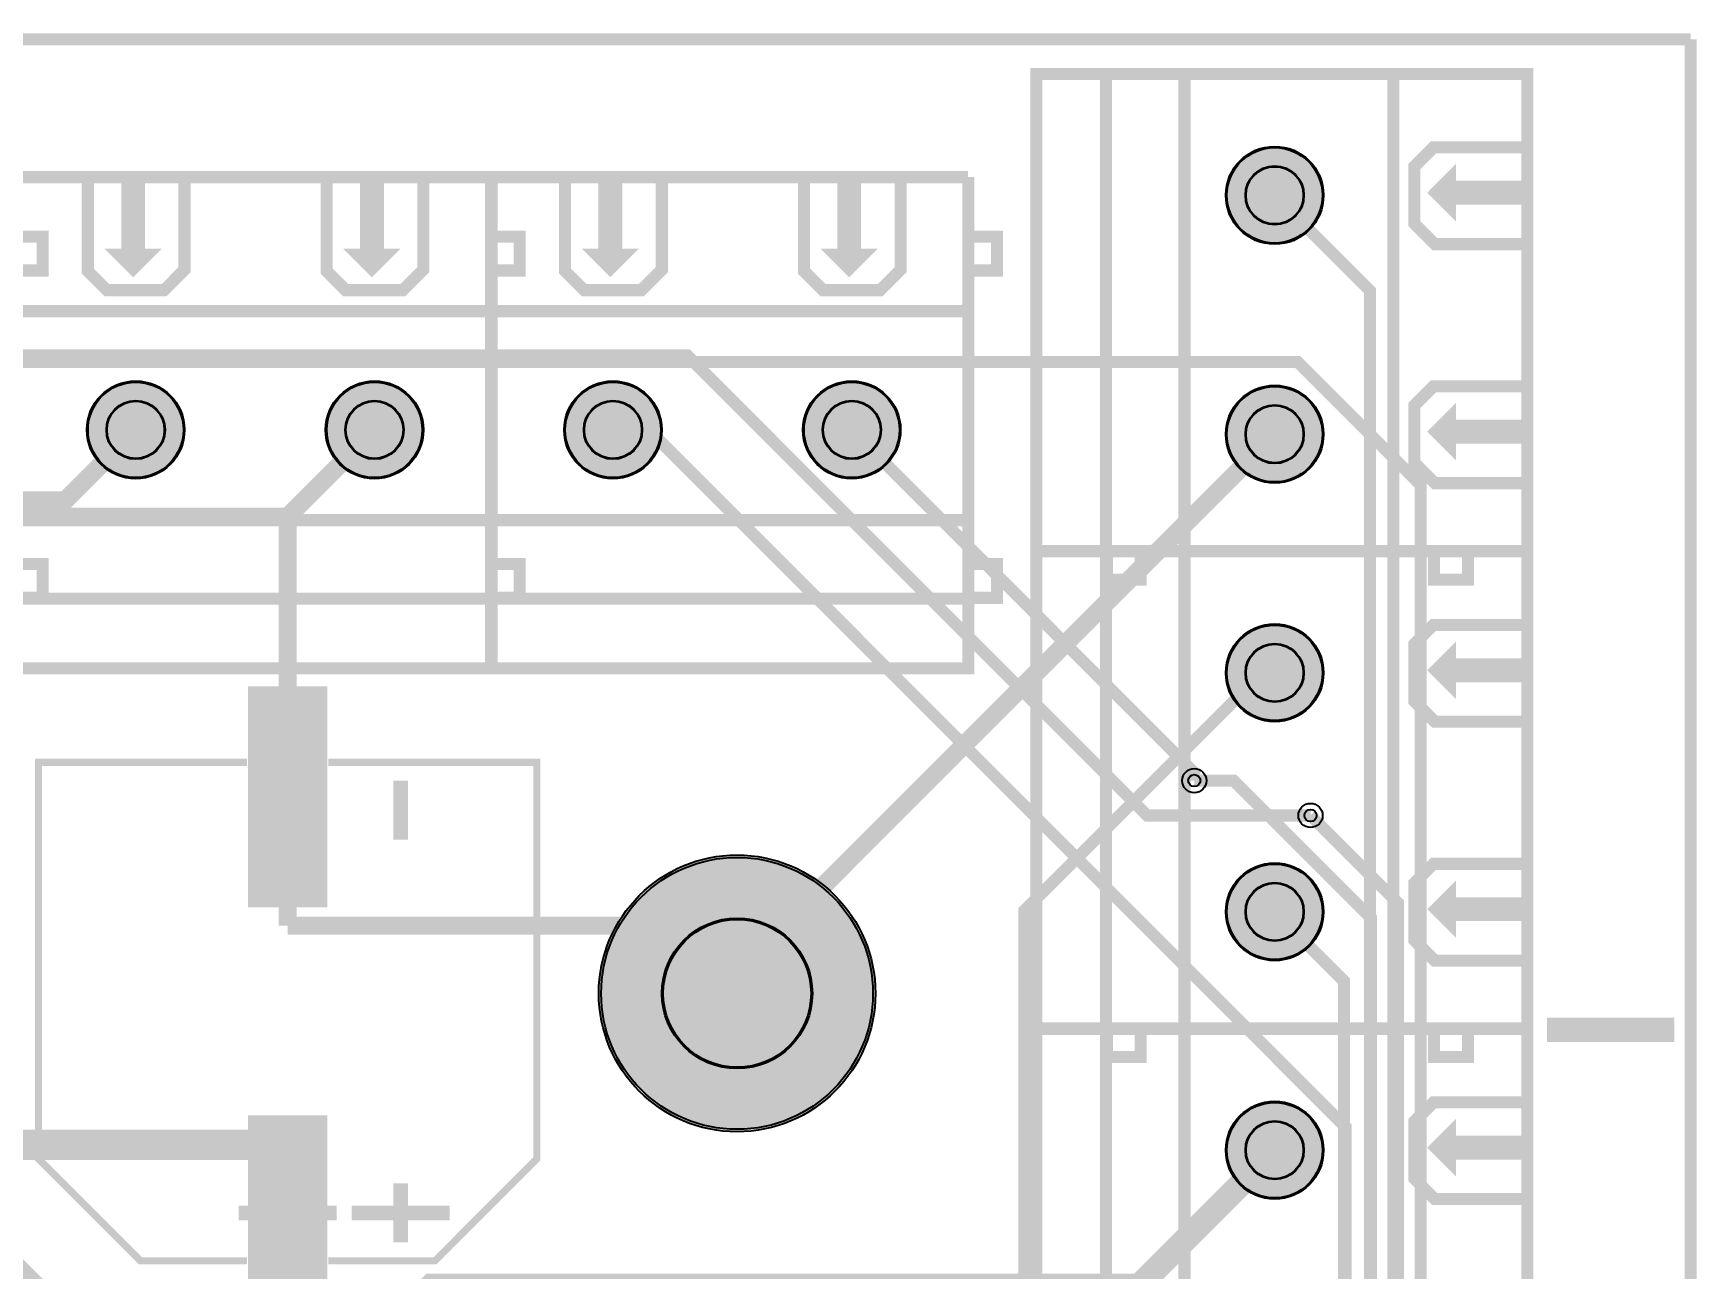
# Model space of a CAD drawing. Header units: millimetres. Extents: x -11 to 78.6, y -72.4 to 27.
# Drawn here: x 24.38 to 59.27, y 0.96 to 26.86 of the extents above; entities that cross this region are included whole.
import ezdxf

# ---------------------------------------------------------------- set-up
doc = ezdxf.new("R2010")
doc.units = ezdxf.units.MM
for name, color, linetype, true_color in [('BoardOutLine', 7, 'Continuous', 0xff00ff), ('BottomLayer', 7, 'Continuous', 0x0000ff), ('BottomSolderMaskLayer', 7, 'Continuous', 0xaa00ff), ('Document', 7, 'Continuous', 0xffffff), ('Hole', 7, 'Continuous', 0x222222), ('Multi-Layer', 7, 'Continuous', 0xc0c0c0), ('TopLayer', 7, 'Continuous', 0xff0000), ('TopPasteMaskLayer', 7, 'Continuous', 0x808080), ('TopSilkLayer', 7, 'Continuous', 0xffcc00), ('TopSolderMaskLayer', 7, 'Continuous', 0x800080)]:
    doc.layers.add(name, color=color, linetype=linetype, true_color=true_color)

msp = doc.modelspace()

# ---------------------------------------------------------------- hatches: boundary and pattern name
at = {"layer": 'BottomSolderMaskLayer'}
for points in [[(49.394, 23.461, 1), (51.445, 23.461, 1)], [(25.505, 18.543, 1), (27.556, 18.543, 1)], [(30.514, 18.543, 1), (32.565, 18.543, 1)], [(35.515, 18.543, 1), (37.566, 18.543, 1)], [(40.524, 18.543, 1), (42.575, 18.543, 1)], [(49.394, 18.452, 1), (51.445, 18.452, 1)], [(49.394, 13.451, 1), (51.445, 13.451, 1)], [(36.243, 6.731, 1), (42.045, 6.731, 1)], [(49.394, 8.442, 1), (51.445, 8.442, 1)], [(49.394, 3.443, 1), (51.445, 3.443, 1)]]:
    msp.add_hatch(color=256, dxfattribs=at).paths.add_polyline_path(points)
at = {"layer": 'Document'}
for points in [[(55.719, 22.31), (53.778, 22.31), (53.761, 22.311), (53.745, 22.314), (53.729, 22.319), (53.714, 22.327), (53.7, 22.336), (53.688, 22.347), (53.259, 22.775), (53.248, 22.788), (53.239, 22.802), (53.232, 22.817), (53.226, 22.832), (53.223, 22.849), (53.222, 22.865), (53.222, 24.065), (53.223, 24.082), (53.226, 24.098), (53.232, 24.114), (53.239, 24.129), (53.248, 24.143), (53.259, 24.155), (53.659, 24.555), (53.672, 24.566), (53.686, 24.575), (53.701, 24.583), (53.716, 24.588), (53.733, 24.591), (53.749, 24.592), (55.719, 24.592), (55.736, 24.591), (55.752, 24.588), (55.768, 24.582), (55.783, 24.575), (55.797, 24.566), (55.809, 24.555), (55.82, 24.542), (55.829, 24.529), (55.837, 24.514), (55.842, 24.498), (55.845, 24.482), (55.846, 24.465), (55.845, 24.449), (55.842, 24.432), (55.837, 24.417), (55.829, 24.402), (55.82, 24.388), (55.809, 24.375), (55.797, 24.364), (55.783, 24.355), (55.768, 24.348), (55.752, 24.342), (55.736, 24.339), (55.719, 24.338), (53.802, 24.338), (53.476, 24.013), (53.476, 22.918), (53.83, 22.564), (55.719, 22.564), (55.736, 22.563), (55.752, 22.559), (55.768, 22.554), (55.783, 22.547), (55.797, 22.537), (55.809, 22.526), (55.82, 22.514), (55.829, 22.5), (55.837, 22.485), (55.842, 22.47), (55.845, 22.453), (55.846, 22.437), (55.845, 22.42), (55.842, 22.404), (55.837, 22.388), (55.829, 22.373), (55.82, 22.359), (55.809, 22.347), (55.797, 22.336), (55.783, 22.327), (55.768, 22.319), (55.752, 22.314), (55.736, 22.311), (55.719, 22.31)], [(54.219, 22.915), (54.219, 24.115), (53.619, 23.515)], [(27.681, 23.843), (27.681, 21.902), (27.68, 21.885), (27.677, 21.869), (27.672, 21.853), (27.664, 21.838), (27.655, 21.825), (27.644, 21.812), (27.216, 21.384), (27.203, 21.373), (27.189, 21.363), (27.175, 21.356), (27.159, 21.351), (27.142, 21.347), (27.126, 21.346), (25.926, 21.346), (25.909, 21.347), (25.893, 21.351), (25.877, 21.356), (25.862, 21.363), (25.849, 21.373), (25.836, 21.384), (25.436, 21.784), (25.425, 21.796), (25.416, 21.81), (25.409, 21.825), (25.403, 21.841), (25.4, 21.857), (25.399, 21.873), (25.399, 23.843), (25.4, 23.86), (25.403, 23.876), (25.409, 23.892), (25.416, 23.907), (25.425, 23.921), (25.436, 23.933), (25.449, 23.944), (25.462, 23.953), (25.477, 23.961), (25.493, 23.966), (25.509, 23.969), (25.526, 23.97), (25.542, 23.969), (25.559, 23.966), (25.575, 23.961), (25.589, 23.953), (25.603, 23.944), (25.616, 23.933), (25.627, 23.921), (25.636, 23.907), (25.643, 23.892), (25.649, 23.876), (25.652, 23.86), (25.653, 23.843), (25.653, 21.926), (25.978, 21.6), (27.073, 21.6), (27.427, 21.954), (27.427, 23.843), (27.428, 23.86), (27.432, 23.876), (27.437, 23.892), (27.444, 23.907), (27.454, 23.921), (27.465, 23.933), (27.477, 23.944), (27.491, 23.953), (27.506, 23.961), (27.522, 23.966), (27.538, 23.969), (27.554, 23.97), (27.571, 23.969), (27.587, 23.966), (27.603, 23.961), (27.618, 23.953), (27.632, 23.944), (27.644, 23.933), (27.655, 23.921), (27.664, 23.907), (27.672, 23.892), (27.677, 23.876), (27.68, 23.86), (27.681, 23.843)], [(26.726, 23.943), (26.726, 22.343), (26.226, 22.343), (26.226, 23.943)], [(32.69, 23.843), (32.69, 21.902), (32.689, 21.885), (32.686, 21.869), (32.681, 21.853), (32.673, 21.838), (32.664, 21.825), (32.653, 21.812), (32.225, 21.383), (32.212, 21.373), (32.198, 21.363), (32.183, 21.356), (32.168, 21.351), (32.151, 21.347), (32.135, 21.346), (30.935, 21.346), (30.918, 21.347), (30.902, 21.351), (30.886, 21.356), (30.871, 21.363), (30.857, 21.373), (30.845, 21.383), (30.445, 21.784), (30.434, 21.796), (30.425, 21.81), (30.417, 21.825), (30.412, 21.84), (30.409, 21.857), (30.408, 21.873), (30.408, 23.843), (30.409, 23.86), (30.412, 23.876), (30.417, 23.892), (30.425, 23.907), (30.434, 23.921), (30.445, 23.933), (30.457, 23.944), (30.471, 23.953), (30.486, 23.961), (30.502, 23.966), (30.518, 23.969), (30.535, 23.97), (30.551, 23.969), (30.568, 23.966), (30.583, 23.961), (30.598, 23.953), (30.612, 23.944), (30.625, 23.933), (30.636, 23.921), (30.645, 23.907), (30.652, 23.892), (30.657, 23.876), (30.661, 23.86), (30.662, 23.843), (30.662, 21.926), (30.987, 21.6), (32.082, 21.6), (32.436, 21.954), (32.436, 23.843), (32.437, 23.86), (32.441, 23.876), (32.446, 23.892), (32.453, 23.907), (32.463, 23.921), (32.474, 23.933), (32.486, 23.944), (32.5, 23.953), (32.515, 23.961), (32.53, 23.966), (32.547, 23.969), (32.563, 23.97), (32.58, 23.969), (32.596, 23.966), (32.612, 23.961), (32.627, 23.953), (32.641, 23.944), (32.653, 23.933), (32.664, 23.921), (32.673, 23.907), (32.681, 23.892), (32.686, 23.876), (32.689, 23.86), (32.69, 23.843)], [(31.735, 23.943), (31.735, 22.343), (31.235, 22.343), (31.235, 23.943)], [(37.692, 23.843), (37.692, 21.902), (37.69, 21.885), (37.687, 21.869), (37.682, 21.853), (37.675, 21.838), (37.665, 21.825), (37.654, 21.812), (37.226, 21.384), (37.213, 21.373), (37.2, 21.363), (37.185, 21.356), (37.169, 21.351), (37.153, 21.347), (37.136, 21.346), (35.936, 21.346), (35.919, 21.347), (35.903, 21.351), (35.887, 21.356), (35.873, 21.363), (35.859, 21.373), (35.846, 21.384), (35.446, 21.784), (35.435, 21.796), (35.426, 21.81), (35.419, 21.825), (35.413, 21.841), (35.41, 21.857), (35.409, 21.873), (35.409, 23.843), (35.41, 23.86), (35.413, 23.876), (35.419, 23.892), (35.426, 23.907), (35.435, 23.921), (35.446, 23.933), (35.459, 23.944), (35.473, 23.953), (35.487, 23.961), (35.503, 23.966), (35.519, 23.969), (35.536, 23.97), (35.553, 23.969), (35.569, 23.966), (35.585, 23.961), (35.6, 23.953), (35.613, 23.944), (35.626, 23.933), (35.637, 23.921), (35.646, 23.907), (35.653, 23.892), (35.659, 23.876), (35.662, 23.86), (35.663, 23.843), (35.663, 21.926), (35.989, 21.6), (37.083, 21.6), (37.438, 21.954), (37.438, 23.843), (37.439, 23.86), (37.442, 23.876), (37.447, 23.892), (37.455, 23.907), (37.464, 23.921), (37.475, 23.933), (37.487, 23.944), (37.501, 23.953), (37.516, 23.961), (37.532, 23.966), (37.548, 23.969), (37.565, 23.97), (37.581, 23.969), (37.597, 23.966), (37.613, 23.961), (37.628, 23.953), (37.642, 23.944), (37.654, 23.933), (37.665, 23.921), (37.675, 23.907), (37.682, 23.892), (37.687, 23.876), (37.69, 23.86), (37.692, 23.843)], [(36.736, 23.943), (36.736, 22.343), (36.236, 22.343), (36.236, 23.943)], [(42.7, 23.843), (42.7, 21.902), (42.699, 21.885), (42.696, 21.869), (42.691, 21.853), (42.683, 21.838), (42.674, 21.825), (42.663, 21.812), (42.235, 21.383), (42.222, 21.373), (42.208, 21.363), (42.194, 21.356), (42.178, 21.351), (42.162, 21.347), (42.145, 21.346), (40.945, 21.346), (40.928, 21.347), (40.912, 21.351), (40.896, 21.356), (40.881, 21.363), (40.868, 21.373), (40.855, 21.383), (40.455, 21.784), (40.444, 21.796), (40.435, 21.81), (40.428, 21.825), (40.422, 21.84), (40.419, 21.857), (40.418, 21.873), (40.418, 23.843), (40.419, 23.86), (40.422, 23.876), (40.428, 23.892), (40.435, 23.907), (40.444, 23.921), (40.455, 23.933), (40.468, 23.944), (40.481, 23.953), (40.496, 23.961), (40.512, 23.966), (40.528, 23.969), (40.545, 23.97), (40.562, 23.969), (40.578, 23.966), (40.594, 23.961), (40.608, 23.953), (40.622, 23.944), (40.635, 23.933), (40.646, 23.921), (40.655, 23.907), (40.662, 23.892), (40.668, 23.876), (40.671, 23.86), (40.672, 23.843), (40.672, 21.926), (40.998, 21.6), (42.092, 21.6), (42.446, 21.954), (42.446, 23.843), (42.448, 23.86), (42.451, 23.876), (42.456, 23.892), (42.463, 23.907), (42.473, 23.921), (42.484, 23.933), (42.496, 23.944), (42.51, 23.953), (42.525, 23.961), (42.541, 23.966), (42.557, 23.969), (42.573, 23.97), (42.59, 23.969), (42.606, 23.966), (42.622, 23.961), (42.637, 23.953), (42.651, 23.944), (42.663, 23.933), (42.674, 23.921), (42.683, 23.907), (42.691, 23.892), (42.696, 23.876), (42.699, 23.86), (42.7, 23.843)], [(41.745, 23.943), (41.745, 22.343), (41.245, 22.343), (41.245, 23.943)], [(55.819, 23.265), (54.219, 23.265), (54.219, 23.765), (55.819, 23.765)], [(27.076, 22.343), (25.876, 22.343), (26.476, 21.743)], [(32.085, 22.343), (30.885, 22.343), (31.485, 21.743)], [(37.086, 22.343), (35.886, 22.343), (36.486, 21.743)], [(42.095, 22.343), (40.895, 22.343), (41.495, 21.743)], [(55.719, 17.301), (53.778, 17.301), (53.761, 17.302), (53.745, 17.305), (53.729, 17.31), (53.714, 17.318), (53.7, 17.327), (53.688, 17.338), (53.259, 17.766), (53.248, 17.779), (53.239, 17.793), (53.232, 17.808), (53.226, 17.823), (53.223, 17.84), (53.222, 17.856), (53.222, 19.056), (53.223, 19.073), (53.226, 19.089), (53.232, 19.105), (53.239, 19.12), (53.248, 19.134), (53.259, 19.146), (53.659, 19.546), (53.672, 19.557), (53.686, 19.566), (53.701, 19.574), (53.716, 19.579), (53.733, 19.582), (53.749, 19.583), (55.719, 19.583), (55.736, 19.582), (55.752, 19.579), (55.768, 19.574), (55.783, 19.566), (55.796, 19.557), (55.809, 19.546), (55.82, 19.534), (55.829, 19.52), (55.837, 19.505), (55.842, 19.489), (55.845, 19.473), (55.846, 19.456), (55.845, 19.44), (55.842, 19.423), (55.837, 19.408), (55.829, 19.393), (55.82, 19.379), (55.809, 19.366), (55.796, 19.356), (55.783, 19.346), (55.768, 19.339), (55.752, 19.334), (55.736, 19.33), (55.719, 19.329), (53.802, 19.329), (53.476, 19.004), (53.476, 17.909), (53.83, 17.555), (55.719, 17.555), (55.736, 17.554), (55.752, 17.55), (55.768, 17.545), (55.783, 17.538), (55.796, 17.528), (55.809, 17.518), (55.82, 17.505), (55.829, 17.491), (55.837, 17.476), (55.842, 17.461), (55.845, 17.444), (55.846, 17.428), (55.845, 17.411), (55.842, 17.395), (55.837, 17.379), (55.829, 17.364), (55.82, 17.35), (55.809, 17.338), (55.796, 17.327), (55.783, 17.318), (55.768, 17.31), (55.752, 17.305), (55.736, 17.302), (55.719, 17.301)], [(54.219, 17.906), (54.219, 19.106), (53.619, 18.506)], [(55.819, 18.256), (54.219, 18.256), (54.219, 18.756), (55.819, 18.756)], [(55.719, 12.299), (53.778, 12.299), (53.761, 12.301), (53.745, 12.304), (53.729, 12.309), (53.714, 12.316), (53.7, 12.326), (53.688, 12.337), (53.259, 12.765), (53.248, 12.778), (53.239, 12.791), (53.232, 12.806), (53.226, 12.822), (53.223, 12.838), (53.222, 12.855), (53.222, 14.055), (53.223, 14.072), (53.226, 14.088), (53.232, 14.104), (53.239, 14.119), (53.248, 14.132), (53.259, 14.145), (53.659, 14.545), (53.672, 14.556), (53.686, 14.565), (53.701, 14.572), (53.716, 14.578), (53.733, 14.581), (53.749, 14.582), (55.719, 14.582), (55.736, 14.581), (55.752, 14.578), (55.768, 14.572), (55.783, 14.565), (55.797, 14.556), (55.809, 14.545), (55.82, 14.532), (55.829, 14.518), (55.837, 14.504), (55.842, 14.488), (55.845, 14.472), (55.846, 14.455), (55.845, 14.438), (55.842, 14.422), (55.837, 14.406), (55.829, 14.391), (55.82, 14.378), (55.809, 14.365), (55.797, 14.354), (55.783, 14.345), (55.768, 14.338), (55.752, 14.332), (55.736, 14.329), (55.719, 14.328), (53.802, 14.328), (53.476, 14.002), (53.476, 12.908), (53.83, 12.553), (55.719, 12.553), (55.736, 12.552), (55.752, 12.549), (55.768, 12.544), (55.783, 12.536), (55.797, 12.527), (55.809, 12.516), (55.82, 12.504), (55.829, 12.49), (55.837, 12.475), (55.842, 12.459), (55.845, 12.443), (55.846, 12.426), (55.845, 12.41), (55.842, 12.394), (55.837, 12.378), (55.829, 12.363), (55.82, 12.349), (55.809, 12.337), (55.797, 12.326), (55.783, 12.317), (55.768, 12.309), (55.752, 12.304), (55.736, 12.301), (55.719, 12.299)], [(54.219, 12.905), (54.219, 14.105), (53.619, 13.505)], [(55.819, 13.255), (54.219, 13.255), (54.219, 13.755), (55.819, 13.755)], [(29.564, 11.192), (29.873, 11.192), (29.873, 9.956), (29.564, 9.956)], [(55.719, 7.291), (53.778, 7.291), (53.761, 7.292), (53.745, 7.295), (53.729, 7.3), (53.714, 7.308), (53.7, 7.317), (53.688, 7.328), (53.259, 7.756), (53.248, 7.769), (53.239, 7.783), (53.232, 7.798), (53.226, 7.813), (53.223, 7.83), (53.222, 7.846), (53.222, 9.046), (53.223, 9.063), (53.226, 9.079), (53.232, 9.095), (53.239, 9.11), (53.248, 9.123), (53.259, 9.136), (53.659, 9.536), (53.672, 9.547), (53.686, 9.556), (53.701, 9.563), (53.716, 9.569), (53.733, 9.572), (53.749, 9.573), (55.719, 9.573), (55.736, 9.572), (55.752, 9.569), (55.768, 9.563), (55.783, 9.556), (55.796, 9.547), (55.809, 9.536), (55.82, 9.523), (55.829, 9.51), (55.837, 9.495), (55.842, 9.479), (55.845, 9.463), (55.846, 9.446), (55.845, 9.43), (55.842, 9.413), (55.837, 9.398), (55.829, 9.383), (55.82, 9.369), (55.809, 9.356), (55.796, 9.345), (55.783, 9.336), (55.768, 9.329), (55.752, 9.323), (55.736, 9.32), (55.719, 9.319), (53.802, 9.319), (53.476, 8.993), (53.476, 7.899), (53.83, 7.545), (55.719, 7.545), (55.736, 7.543), (55.752, 7.54), (55.768, 7.535), (55.783, 7.528), (55.796, 7.518), (55.809, 7.507), (55.82, 7.495), (55.829, 7.481), (55.837, 7.466), (55.842, 7.45), (55.845, 7.434), (55.846, 7.418), (55.845, 7.401), (55.842, 7.385), (55.837, 7.369), (55.829, 7.354), (55.82, 7.34), (55.809, 7.328), (55.796, 7.317), (55.783, 7.308), (55.768, 7.3), (55.752, 7.295), (55.736, 7.292), (55.719, 7.291)], [(54.219, 7.896), (54.219, 9.096), (53.619, 8.496)], [(55.819, 8.246), (54.219, 8.246), (54.219, 8.746), (55.819, 8.746)], [(55.719, 2.292), (53.778, 2.292), (53.761, 2.293), (53.745, 2.296), (53.729, 2.302), (53.714, 2.309), (53.7, 2.318), (53.688, 2.329), (53.259, 2.758), (53.248, 2.77), (53.239, 2.784), (53.232, 2.799), (53.226, 2.814), (53.223, 2.831), (53.222, 2.847), (53.222, 4.047), (53.223, 4.064), (53.226, 4.08), (53.232, 4.096), (53.239, 4.111), (53.248, 4.125), (53.259, 4.137), (53.659, 4.537), (53.672, 4.548), (53.686, 4.557), (53.701, 4.565), (53.716, 4.57), (53.733, 4.573), (53.749, 4.574), (55.719, 4.574), (55.736, 4.573), (55.752, 4.57), (55.768, 4.565), (55.783, 4.557), (55.797, 4.548), (55.809, 4.537), (55.82, 4.525), (55.829, 4.511), (55.837, 4.496), (55.842, 4.48), (55.845, 4.464), (55.846, 4.447), (55.845, 4.431), (55.842, 4.415), (55.837, 4.399), (55.829, 4.384), (55.82, 4.37), (55.809, 4.358), (55.797, 4.347), (55.783, 4.337), (55.768, 4.33), (55.752, 4.325), (55.736, 4.321), (55.719, 4.32), (53.802, 4.32), (53.476, 3.995), (53.476, 2.9), (53.83, 2.546), (55.719, 2.546), (55.736, 2.545), (55.752, 2.542), (55.768, 2.536), (55.783, 2.529), (55.797, 2.52), (55.809, 2.509), (55.82, 2.496), (55.829, 2.482), (55.837, 2.467), (55.842, 2.452), (55.845, 2.435), (55.846, 2.419), (55.845, 2.402), (55.842, 2.386), (55.837, 2.37), (55.829, 2.355), (55.82, 2.342), (55.809, 2.329), (55.797, 2.318), (55.783, 2.309), (55.768, 2.302), (55.752, 2.296), (55.736, 2.293), (55.719, 2.292)], [(54.219, 2.897), (54.219, 4.097), (53.619, 3.497)], [(55.819, 3.247), (54.219, 3.247), (54.219, 3.747), (55.819, 3.747)], [(29.564, 1.51), (29.873, 1.51), (29.873, 2.746), (29.564, 2.746)], [(28.688, 1.974), (30.748, 1.974), (30.748, 2.283), (28.688, 2.283)]]:
    msp.add_hatch(color=256, dxfattribs=at).paths.add_polyline_path(points)
at = {"layer": 'Multi-Layer'}
for points in [[(49.419, 23.461, 1), (51.419, 23.461, 1)], [(25.53, 18.543, 1), (27.53, 18.543, 1)], [(30.539, 18.543, 1), (32.539, 18.543, 1)], [(35.541, 18.543, 1), (37.541, 18.543, 1)], [(40.549, 18.543, 1), (42.549, 18.543, 1)], [(49.419, 18.452, 1), (51.419, 18.452, 1)], [(49.419, 13.451, 1), (51.419, 13.451, 1)], [(49.419, 8.442, 1), (51.419, 8.442, 1)], [(49.419, 3.443, 1), (51.419, 3.443, 1)]]:
    msp.add_hatch(color=256, dxfattribs=at).paths.add_polyline_path(points)
at = {"layer": 'TopLayer'}
for points in [[(28.893, 8.601), (28.893, 13.101), (30.543, 13.101), (30.543, 8.601)], [(28.893, -0.399), (28.893, 4.101), (30.543, 4.101), (30.543, -0.399)]]:
    msp.add_hatch(color=256, dxfattribs=at).paths.add_polyline_path(points)
at = {"layer": 'TopPasteMaskLayer'}
for points in [[(28.893, 8.601), (28.893, 13.101), (30.543, 13.101), (30.543, 8.601)], [(28.893, -0.399), (28.893, 4.101), (30.543, 4.101), (30.543, -0.399)]]:
    msp.add_hatch(color=256, dxfattribs=at).paths.add_polyline_path(points)
at = {"layer": 'TopSilkLayer'}
for points in [[(54.219, 22.915), (54.219, 24.115), (53.619, 23.515)], [(26.726, 23.943), (26.726, 22.343), (26.226, 22.343), (26.226, 23.943)], [(31.735, 23.943), (31.735, 22.343), (31.235, 22.343), (31.235, 23.943)], [(36.736, 23.943), (36.736, 22.343), (36.236, 22.343), (36.236, 23.943)], [(41.745, 23.943), (41.745, 22.343), (41.245, 22.343), (41.245, 23.943)], [(55.819, 23.265), (54.219, 23.265), (54.219, 23.765), (55.819, 23.765)], [(27.076, 22.343), (25.876, 22.343), (26.476, 21.743)], [(32.085, 22.343), (30.885, 22.343), (31.485, 21.743)], [(37.086, 22.343), (35.886, 22.343), (36.486, 21.743)], [(42.095, 22.343), (40.895, 22.343), (41.495, 21.743)], [(54.219, 17.906), (54.219, 19.106), (53.619, 18.506)], [(55.819, 18.256), (54.219, 18.256), (54.219, 18.756), (55.819, 18.756)], [(54.219, 12.905), (54.219, 14.105), (53.619, 13.505)], [(55.819, 13.255), (54.219, 13.255), (54.219, 13.755), (55.819, 13.755)], [(31.933, 11.192), (32.242, 11.192), (32.242, 9.956), (31.933, 9.956)], [(54.219, 7.896), (54.219, 9.096), (53.619, 8.496)], [(55.819, 8.246), (54.219, 8.246), (54.219, 8.746), (55.819, 8.746)], [(56.134, 6.223), (58.801, 6.223), (58.801, 5.715), (56.134, 5.715), (56.134, 6.223)], [(54.219, 2.897), (54.219, 4.097), (53.619, 3.497)], [(55.819, 3.247), (54.219, 3.247), (54.219, 3.747), (55.819, 3.747)], [(31.933, 1.51), (32.242, 1.51), (32.242, 2.746), (31.933, 2.746)], [(31.057, 1.974), (33.117, 1.974), (33.117, 2.283), (31.057, 2.283)]]:
    msp.add_hatch(color=256, dxfattribs=at).paths.add_polyline_path(points)
at = {"layer": 'TopSolderMaskLayer'}
for points in [[(49.394, 23.461, 1), (51.445, 23.461, 1)], [(25.505, 18.543, 1), (27.556, 18.543, 1)], [(30.514, 18.543, 1), (32.565, 18.543, 1)], [(35.515, 18.543, 1), (37.566, 18.543, 1)], [(40.524, 18.543, 1), (42.575, 18.543, 1)], [(49.394, 18.452, 1), (51.445, 18.452, 1)], [(49.394, 13.451, 1), (51.445, 13.451, 1)], [(28.884, 8.532), (28.884, 13.17), (30.552, 13.17), (30.552, 8.532)], [(36.243, 6.731, 1), (42.045, 6.731, 1)], [(49.394, 8.442, 1), (51.445, 8.442, 1)], [(49.394, 3.443, 1), (51.445, 3.443, 1)], [(28.884, -0.468), (28.884, 4.171), (30.552, 4.171), (30.552, -0.468)]]:
    msp.add_hatch(color=256, dxfattribs=at).paths.add_polyline_path(points)

# ---------------------------------------------------------------- linework, layer by layer
at = {"layer": 'BoardOutLine', "const_width": 0.254}
for points in [[(-10.856, -72.269), (59.144, -72.269), (59.144, 26.731)], [(59.144, 26.731), (-10.856, 26.731)]]:
    msp.add_lwpolyline(points, dxfattribs=at)
at = {"layer": 'BottomLayer'}
for points, const_width in [([(26.53, 18.543), (25.051, 17.064), (10.098, 17.064), (7.154, 20.009), (2.313, 20.009), (-4.894, 12.802), (-4.894, -67.837), (-2.14, -70.591), (10.512, -70.591), (15.367, -65.736), (15.367, -62.483)], 0.381), ([(40.767, -42.163), (49.313, -42.163), (53.48, -37.995), (53.48, 17.39), (50.903, 19.967), (22.955, 19.967), (21.532, 18.543)], 0.254), ([(6.513, 18.543), (25.866, -0.81), (42.085, -0.81), (43.434, -2.159)], 0.381), ([(50.419, 18.452), (39.144, 7.177), (39.144, 6.731)], 0.381), ([(50.419, 13.451), (50.155, 13.451), (45.171, 8.466), (45.171, -2.449)], 0.254), ([(48.733, 11.192), (49.558, 11.192), (52.436, 8.314), (52.436, -12.482), (41.642, -23.275), (40.512, -23.275)], 0.254), ([(40.767, -39.623), (51.053, -39.623), (53.001, -37.675), (53.001, 8.632), (51.171, 10.461)], 0.254), ([(50.419, 8.442), (51.875, 6.986), (51.875, -12.202), (44.646, -19.431), (40.767, -19.431)], 0.254)]:
    msp.add_lwpolyline(points, dxfattribs=dict(at, const_width=const_width))
at = {"layer": 'BottomSolderMaskLayer'}
for centre, radius in [((50.419, 23.461), 1.025), ((50.419, 23.461), 0.615), ((26.53, 18.543), 1.025), ((31.539, 18.543), 1.025), ((36.541, 18.543), 1.025), ((41.549, 18.543), 1.025), ((50.419, 18.452), 1.025), ((26.53, 18.543), 0.615), ((31.539, 18.543), 0.615), ((36.541, 18.543), 0.615), ((41.549, 18.543), 0.615), ((50.419, 18.452), 0.615), ((50.419, 13.451), 1.025), ((50.419, 13.451), 0.615), ((39.144, 6.731), 2.901), ((50.419, 8.442), 1.025), ((50.419, 8.442), 0.615), ((39.145, 6.731), 1.578), ((50.419, 3.443), 1.025), ((50.419, 3.443), 0.615)]:
    msp.add_circle(centre, radius, dxfattribs=at)
at = {"layer": 'Hole'}
for centre in [(48.733, 11.192), (51.171, 10.461)]:
    msp.add_circle(centre, 0.127, dxfattribs=at)
at = {"layer": 'Multi-Layer'}
for centre, radius in [((50.419, 23.461), 1), ((50.419, 23.461), 0.6), ((26.53, 18.543), 1), ((31.539, 18.543), 1), ((36.541, 18.543), 1), ((41.549, 18.543), 1), ((50.419, 18.452), 1), ((26.53, 18.543), 0.6), ((31.539, 18.543), 0.6), ((36.541, 18.543), 0.6), ((41.549, 18.543), 0.6), ((50.419, 18.452), 0.6), ((50.419, 13.451), 1), ((50.419, 13.451), 0.6), ((48.733, 11.192), 0.254), ((51.171, 10.461), 0.254), ((39.144, 6.731), 2.85), ((50.419, 8.442), 1), ((50.419, 8.442), 0.6), ((39.145, 6.731), 1.55), ((50.419, 3.443), 1), ((50.419, 3.443), 0.6)]:
    msp.add_circle(centre, radius, dxfattribs=at)
at = {"layer": 'TopLayer'}
for points, const_width in [([(47.295, -12.375), (52.419, -7.251), (52.419, 21.46), (50.419, 23.461)], 0.254), ([(16.523, 18.543), (18.087, 20.107), (38.096, 20.107), (47.742, 10.461), (51.171, 10.461)], 0.254), ([(29.718, 16.722), (31.539, 18.543)], 0.381), ([(36.54, 18.543), (37.292, 18.543), (51.904, 3.931), (51.904, -7.077), (47.808, -11.173), (47.061, -11.173), (42.006, -16.228), (42.006, -35.844), (40.767, -37.083)], 0.254), ([(41.549, 18.543), (48.733, 11.36), (48.733, 11.192)], 0.254), ([(29.718, 16.722), (11.521, 16.722)], 0.381), ([(29.718, 13.55), (29.718, 16.722)], 0.381), ([(29.718, 10.851), (29.718, 13.55)], 0.381), ([(29.718, 10.851), (29.718, 8.152)], 0.381), ([(29.718, 8.152), (37.723, 8.152), (39.144, 6.731)], 0.381), ([(14.605, 2.54), (14.605, 3.556), (29.718, 3.556), (29.718, 1.851)], 0.635), ([(29.718, 1.851), (29.718, 3.556), (14.605, 3.556), (14.605, 2.54), (14.694, 2.451)], 0.381), ([(50.419, 3.443), (47.575, 0.599), (32.73, 0.599), (29.972, -2.159)], 0.508)]:
    msp.add_lwpolyline(points, dxfattribs=dict(at, const_width=const_width))
at = {"layer": 'TopSilkLayer'}
for points, const_width in [([(55.719, 16.006), (45.419, 16.006), (45.419, 26.006), (55.719, 26.006), (55.719, 16.016)], 0.254), ([(46.883, 16.006), (46.883, 26.006)], 0.254), ([(48.528, 16.006), (48.528, 26.006)], 0.254), ([(52.909, 16.006), (52.909, 26.006)], 0.254), ([(55.719, 22.437), (53.778, 22.437), (53.349, 22.865), (53.349, 24.065), (53.349, 24.065), (53.749, 24.465), (55.719, 24.465)], 0.254), ([(33.985, 23.843), (33.985, 13.543), (23.985, 13.543), (23.985, 23.843), (33.975, 23.843)], 0.254), ([(27.554, 23.843), (27.554, 21.902), (27.126, 21.473), (25.926, 21.473), (25.926, 21.473), (25.526, 21.873), (25.526, 23.843)], 0.254), ([(32.563, 23.843), (32.563, 21.902), (32.135, 21.473), (30.935, 21.473), (30.935, 21.473), (30.535, 21.873), (30.535, 23.843)], 0.254), ([(43.995, 23.843), (43.995, 13.543), (33.995, 13.543), (33.995, 23.843), (43.985, 23.843)], 0.254), ([(37.565, 23.843), (37.565, 21.902), (37.136, 21.473), (35.936, 21.473), (35.936, 21.473), (35.536, 21.873), (35.536, 23.843)], 0.254), ([(42.573, 23.843), (42.573, 21.902), (42.145, 21.473), (40.945, 21.473), (40.945, 21.473), (40.545, 21.873), (40.545, 23.843)], 0.254), ([(23.977, 21.885), (24.577, 21.885), (24.577, 22.596), (23.977, 22.596)], 0.254), ([(33.985, 21.885), (34.585, 21.885), (34.585, 22.596), (33.985, 22.596)], 0.254), ([(43.995, 21.885), (44.595, 21.885), (44.595, 22.596), (43.995, 22.596)], 0.254), ([(33.985, 21.033), (23.985, 21.033)], 0.254), ([(43.995, 21.033), (33.995, 21.033)], 0.254), ([(55.719, 17.428), (53.778, 17.428), (53.349, 17.856), (53.349, 19.056), (53.349, 19.056), (53.749, 19.456), (55.719, 19.456)], 0.254), ([(33.985, 16.652), (23.985, 16.652)], 0.254), ([(43.995, 16.652), (33.995, 16.652)], 0.254), ([(55.719, 5.996), (45.419, 5.996), (45.419, 15.996), (55.719, 15.996), (55.719, 6.006)], 0.254), ([(46.883, 5.996), (46.883, 15.996)], 0.254), ([(46.898, 16.006), (46.898, 15.406), (47.609, 15.406), (47.609, 16.006)], 0.254), ([(48.528, 5.996), (48.528, 15.996)], 0.254), ([(52.909, 5.996), (52.909, 15.996)], 0.254), ([(53.761, 16.006), (53.761, 15.406), (54.472, 15.406), (54.472, 16.006)], 0.254), ([(23.977, 15.022), (24.577, 15.022), (24.577, 15.733), (23.977, 15.733)], 0.254), ([(33.985, 15.022), (34.585, 15.022), (34.585, 15.733), (33.985, 15.733)], 0.254), ([(43.995, 15.022), (44.595, 15.022), (44.595, 15.733), (43.995, 15.733)], 0.254), ([(33.985, 15.007), (23.985, 15.007)], 0.254), ([(43.995, 15.007), (33.995, 15.007)], 0.254), ([(55.719, 12.426), (53.778, 12.426), (53.349, 12.855), (53.349, 14.055), (53.349, 14.055), (53.749, 14.455), (55.719, 14.455)], 0.254), ([(28.866, 11.577), (24.492, 11.577), (24.492, 3.261), (26.628, 1.125), (28.866, 1.125)], 0.152), ([(30.57, 11.577), (34.944, 11.577), (34.944, 3.261), (32.808, 1.125), (30.57, 1.125)], 0.152), ([(55.719, 7.418), (53.778, 7.418), (53.349, 7.846), (53.349, 9.046), (53.349, 9.046), (53.749, 9.446), (55.719, 9.446)], 0.254), ([(55.719, -4.012), (45.419, -4.012), (45.419, 5.988), (55.719, 5.988), (55.719, -4.002)], 0.254), ([(46.883, -4.012), (46.883, 5.988)], 0.254), ([(46.898, 5.996), (46.898, 5.396), (47.609, 5.396), (47.609, 5.996)], 0.254), ([(48.528, -4.012), (48.528, 5.988)], 0.254), ([(52.909, -4.012), (52.909, 5.988)], 0.254), ([(53.761, 5.996), (53.761, 5.396), (54.472, 5.396), (54.472, 5.996)], 0.254), ([(55.719, 2.419), (53.778, 2.419), (53.349, 2.847), (53.349, 4.047), (53.349, 4.047), (53.749, 4.447), (55.719, 4.447)], 0.254)]:
    msp.add_lwpolyline(points, dxfattribs=dict(at, const_width=const_width))
at = {"layer": 'TopSolderMaskLayer'}
for centre, radius in [((50.419, 23.461), 1.025), ((50.419, 23.461), 0.615), ((26.53, 18.543), 1.025), ((31.539, 18.543), 1.025), ((36.541, 18.543), 1.025), ((41.549, 18.543), 1.025), ((50.419, 18.452), 1.025), ((26.53, 18.543), 0.615), ((31.539, 18.543), 0.615), ((36.541, 18.543), 0.615), ((41.549, 18.543), 0.615), ((50.419, 18.452), 0.615), ((50.419, 13.451), 1.025), ((50.419, 13.451), 0.615), ((39.144, 6.731), 2.901), ((50.419, 8.442), 1.025), ((50.419, 8.442), 0.615), ((39.145, 6.731), 1.578), ((50.419, 3.443), 1.025), ((50.419, 3.443), 0.615)]:
    msp.add_circle(centre, radius, dxfattribs=at)

doc.saveas('drawing.dxf')
